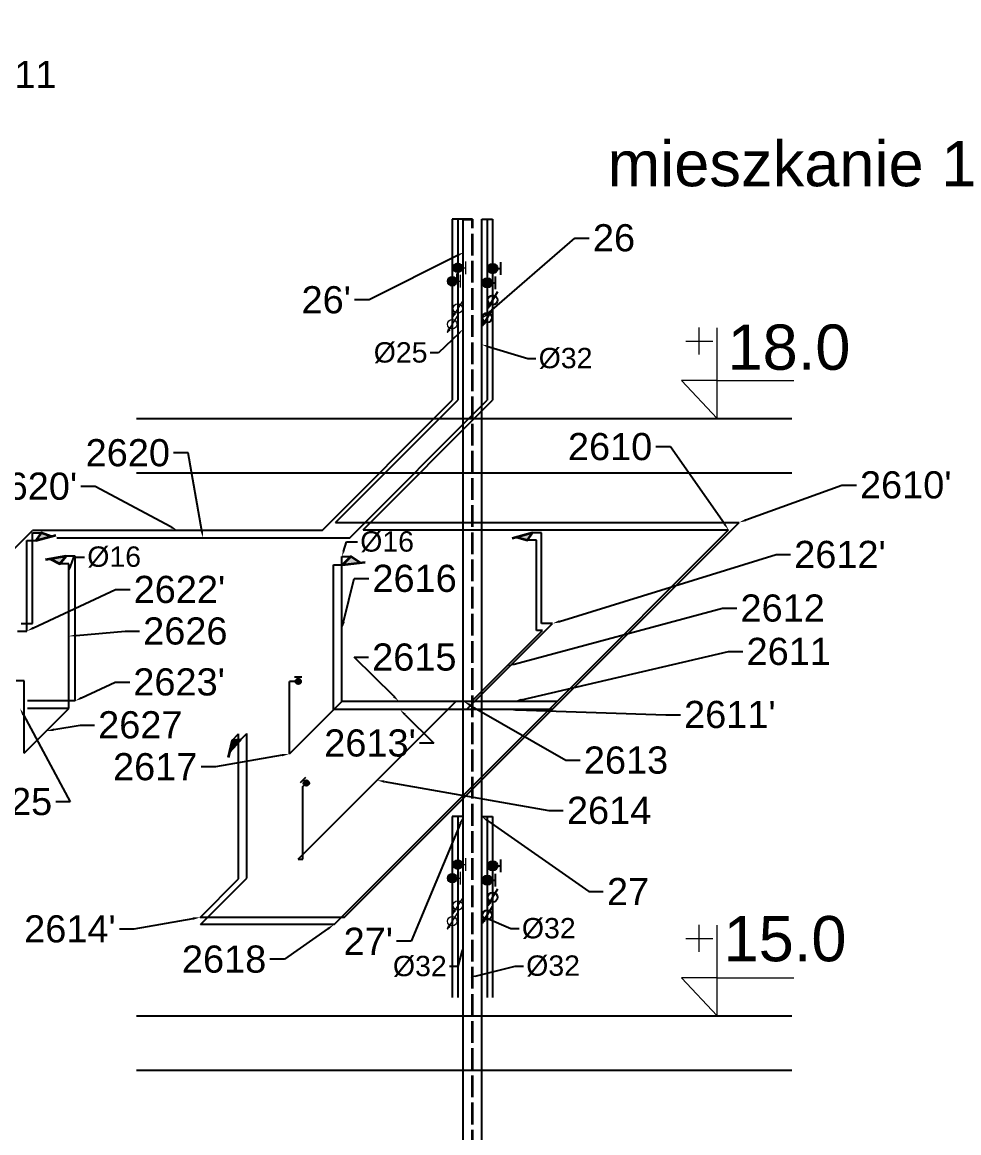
# Model space of a CAD drawing. Header units: millimetres. Extents: x 135 to 13042, y 991 to 8969.
# Drawn here: x 2271 to 2789, y 7881 to 8495 of the extents above; entities that cross this region are included whole.
import ezdxf
from ezdxf import colors
from ezdxf.entities.mleader import LeaderData, LeaderLine
from ezdxf.math import Vec2, Vec3

# ---------------------------------------------------------------- set-up
doc = ezdxf.new("R2010")
doc.units = ezdxf.units.MM
doc.linetypes.add('ACAD_ISO02W100', pattern=[15, 12, -3])
for name, color, linetype in [('baterie', 50, 'Continuous'), ('cyrkulacja średnice', 100, 'Continuous'), ('woda ciepła numery działek', 10, 'Continuous'), ('woda ciepła zawory', 10, 'Continuous'), ('woda ciepła średnice', 10, 'Continuous'), ('woda zimna numery działek', 140, 'Continuous'), ('woda zimna średnice', 140, 'Continuous')]:
    doc.layers.add(name, color=color, linetype=linetype)
for name, color, linetype, lineweight in [('cyrkulacja', 100, 'ACAD_ISO02W100', 18), ('woda ciepła', 10, 'Continuous', 18), ('woda zimna', 140, 'Continuous', 18)]:
    doc.layers.add(name, color=color, linetype=linetype, lineweight=lineweight)
doc.styles.add('numery działek', font='arial.ttf', dxfattribs={"height": 15})
doc.styles.get("Standard").update_dxf_attribs({"font": 'arial.ttf'})

# ---------------------------------------------------------------- blocks, each defined once
blk = doc.blocks.new('stropy linia odniesienia')
at = {"lineweight": 18}
for p, q in [((-9.85, 35.24), (-9.85, 50.24)), ((0, 20.98), (0, 50)), ((-17.35, 42.74), (-9.85, 42.74)), ((-9.85, 42.74), (-2.35, 42.74)), ((0, 20.98), (-19.7, 20.98)), ((-19.7, 20.98), (0, 0)), ((0, 0), (0, 20.98)), ((0, 20.98), (42.3, 20.98))]:
    blk.add_line(p, q, dxfattribs=at)
blk = doc.blocks.new('pion2zawory')
at = {"layer": 'woda zimna', "lineweight": 25}
h = blk.add_hatch(color=256, dxfattribs=at)
h.dxf.hatch_style = 1
edge = h.paths.add_edge_path()
edge.add_arc((0, 0), 2.62, 0, 360)
h = blk.add_hatch(color=256, dxfattribs=at)
h.dxf.hatch_style = 1
edge = h.paths.add_edge_path()
edge.add_arc((-3, -7.88), 2.62, 0, 360)
for p, q in [((2.62, 0), (4.38, 0)), ((4.38, 3.5), (4.38, -3.5)), ((1.37, -4.38), (1.37, -11.38)), ((-0.38, -7.88), (1.37, -7.88)), ((0, -17.37), (-2.74, -21.85)), ((2.74, -12.89), (0, -17.37)), ((-0.26, -22.65), (-3, -27.12)), ((-2.12, -19.75), (-2.74, -21.85)), ((-1.15, -20.34), (-2.74, -21.85)), ((-3, -27.12), (-5.74, -31.6)), ((-5.12, -29.51), (-5.74, -31.6)), ((-4.15, -30.1), (-5.74, -31.6))]:
    blk.add_line(p, q, dxfattribs=at)
for centre in [(0, 0), (-3, -7.88)]:
    blk.add_circle(centre, 2.62, dxfattribs=at)
at = {"layer": 'woda zimna', "linetype": 'Continuous', "lineweight": 25}
for centre in [(0, -17.37), (-3, -27.12)]:
    blk.add_circle(centre, 2.62, dxfattribs=at)

msp = doc.modelspace()

# ---------------------------------------------------------------- hatches: boundary and pattern name
at = {"layer": 'baterie', "lineweight": 35}
h = msp.add_hatch(color=256, dxfattribs=at)
h.dxf.hatch_style = 1
h.paths.add_polyline_path([(2287.27, 8210.74), (2281.77, 8212.71), (2278.77, 8208.47)])
h = msp.add_hatch(color=256, dxfattribs=at)
h.dxf.hatch_style = 1
h.paths.add_polyline_path([(2544.61, 8210.36), (2550.48, 8208.72), (2553.11, 8212.64)])
h = msp.add_hatch(color=256, dxfattribs=at)
h.dxf.hatch_style = 1
h.paths.add_polyline_path([(2286.78, 8198.37), (2292.08, 8195.67), (2295.44, 8199.9)])
h = msp.add_hatch(color=256, dxfattribs=at)
h.dxf.hatch_style = 1
h.paths.add_polyline_path([(2448.25, 8195.04), (2457.95, 8196.12), (2452.88, 8199.61)])
h = msp.add_hatch(color=256, dxfattribs=at)
h.dxf.hatch_style = 1
h.paths.add_polyline_path([(2385.86, 8091.78), (2391.84, 8098.38), (2387.28, 8098.07)])
at = {"layer": 'woda ciepła zawory', "lineweight": 18}
h = msp.add_hatch(color=256, dxfattribs=at)
h.dxf.hatch_style = 1
edge = h.paths.add_edge_path()
edge.add_arc((2511.87, 8359.18), 2.62, 0, 360)
h = msp.add_hatch(color=256, dxfattribs=at)
h.dxf.hatch_style = 1
edge = h.paths.add_edge_path()
edge.add_arc((2508.87, 8351.68), 2.62, 0, 360)
h = msp.add_hatch(color=256, dxfattribs=at)
h.dxf.hatch_style = 1
edge = h.paths.add_edge_path()
edge.add_arc((2511.87, 8029.43), 2.62, 0, 360)
h = msp.add_hatch(color=256, dxfattribs=at)
h.dxf.hatch_style = 1
edge = h.paths.add_edge_path()
edge.add_arc((2508.87, 8021.93), 2.62, 0, 360)
at = {"layer": 'woda zimna', "lineweight": 25}
h = msp.add_hatch(color=256, dxfattribs=at)
h.dxf.hatch_style = 1
edge = h.paths.add_edge_path()
edge.add_arc((2423.78, 8130.62), 1.5, 0, 360)
h = msp.add_hatch(color=256, dxfattribs=at)
h.dxf.hatch_style = 1
edge = h.paths.add_edge_path()
edge.add_arc((2428.23, 8074.52), 1.5, 0, 360)

# ---------------------------------------------------------------- linework, layer by layer
for p, q in [((2334.35, 8275.95), (2696.5, 8275.95)), ((2334.35, 8245.95), (2696.5, 8245.95)), ((2334.35, 7945.95), (2696.5, 7945.95)), ((2334.35, 7915.95), (2696.5, 7915.95))]:
    msp.add_line(p, q)
at = {"layer": 'baterie', "lineweight": 35}
for points in [[(2287.27, 8210.74), (2281.77, 8212.71), (2278.77, 8208.47), (2289.87, 8211.44)], [(2544.61, 8210.36), (2550.48, 8208.72), (2553.11, 8212.64), (2542, 8209.66)], [(2286.78, 8198.37), (2292.08, 8195.67), (2295.44, 8199.9), (2284.12, 8197.9)], [(2457.95, 8196.12), (2452.88, 8199.61), (2448.25, 8195.04), (2460.7, 8196.43)], [(2385.86, 8091.78), (2391.84, 8098.38), (2387.28, 8098.07), (2385.13, 8088.55)]]:
    msp.add_lwpolyline(points, dxfattribs=at)
at = {"layer": 'cyrkulacja', "lineweight": 35}
for p in [(2514.87, 8385.95), (2520.03, 6265.95)]:
    msp.add_line(p, (2520.03, 8385.95), dxfattribs=at)
at = {"layer": 'woda ciepła', "lineweight": 25}
for p, q in [((2514.87, 8385.95), (2508.87, 8385.95)), ((2508.87, 8385.95), (2508.87, 8285.95)), ((2511.87, 8385.95), (2511.87, 8285.95)), ((2514.87, 6265.95), (2514.87, 8385.95)), ((2511.37, 8355.95), (2511.37, 8351.95)), ((2437, 8214.07), (2508.87, 8285.95)), ((2444.37, 8218.45), (2511.87, 8285.95)), ((2444.37, 8218.45), (2667.38, 8218.45)), ((2563.98, 8115.04), (2667.38, 8218.45)), ((2182.76, 8119.9), (2276.94, 8214.07)), ((2437, 8214.07), (2276.94, 8214.07)), ((2558.11, 8212.64), (2553.11, 8212.64)), ((2558.11, 8162.64), (2558.11, 8212.64)), ((2273.77, 8158.47), (2273.77, 8208.47)), ((2273.77, 8208.47), (2278.77, 8208.47)), ((2300.44, 8199.9), (2295.44, 8199.9)), ((2300.44, 8119.9), (2300.44, 8199.9)), ((2443.25, 8115.04), (2443.25, 8195.04)), ((2443.25, 8195.04), (2448.25, 8195.04)), ((2516.7, 8115.04), (2564.3, 8162.64)), ((2564.3, 8162.64), (2558.11, 8162.64)), ((2268.57, 8158.47), (2273.77, 8158.47)), ((2300.44, 8119.9), (2274.17, 8119.9)), ((2516.7, 8115.04), (2443.25, 8115.04)), ((2449.2, 8000.27), (2563.98, 8115.04)), ((2563.98, 8115.04), (2516.7, 8115.04)), ((2387.28, 8098.07), (2390.82, 8101.61)), ((2390.82, 8021.61), (2390.82, 8101.61)), ((2514.87, 8055.95), (2508.87, 8055.95)), ((2508.87, 8055.95), (2508.87, 7955.95)), ((2511.87, 8055.95), (2511.87, 7955.95)), ((2369.48, 8000.27), (2390.82, 8021.61)), ((2449.2, 8000.27), (2369.48, 8000.27))]:
    msp.add_line(p, q, dxfattribs=at)
at = {"layer": 'woda ciepła zawory', "lineweight": 18}
for p, q in [((2516.25, 8362.68), (2516.25, 8355.68)), ((2514.5, 8359.18), (2516.25, 8359.18)), ((2511.5, 8351.68), (2513.25, 8351.68)), ((2513.25, 8355.18), (2513.25, 8348.18)), ((2514.61, 8341.11), (2511.87, 8336.63)), ((2511.61, 8332.4), (2508.87, 8327.93)), ((2511.87, 8336.63), (2509.13, 8332.15)), ((2509.75, 8334.25), (2509.13, 8332.15)), ((2510.72, 8333.66), (2509.13, 8332.15)), ((2508.87, 8327.93), (2506.13, 8323.45)), ((2506.75, 8325.55), (2506.13, 8323.45)), ((2507.72, 8324.95), (2506.13, 8323.45)), ((2516.25, 8032.93), (2516.25, 8025.93)), ((2513.25, 8025.43), (2513.25, 8018.43)), ((2514.5, 8029.43), (2516.25, 8029.43)), ((2511.5, 8021.93), (2513.25, 8021.93)), ((2511.87, 8006.88), (2509.13, 8002.4)), ((2514.61, 8011.36), (2511.87, 8006.88)), ((2511.61, 8002.66), (2508.87, 7998.18)), ((2509.75, 8004.5), (2509.13, 8002.4)), ((2510.72, 8003.91), (2509.13, 8002.4)), ((2508.87, 7998.18), (2506.13, 7993.7)), ((2506.75, 7995.8), (2506.13, 7993.7)), ((2507.72, 7995.21), (2506.13, 7993.7))]:
    msp.add_line(p, q, dxfattribs=at)
for centre in [(2511.87, 8359.18), (2508.87, 8351.68), (2511.87, 8029.43), (2508.87, 8021.93)]:
    msp.add_circle(centre, 2.62, dxfattribs=at)
at = {"layer": 'woda ciepła zawory', "linetype": 'Continuous', "lineweight": 18}
for centre in [(2511.87, 8336.63), (2508.87, 8327.93), (2511.87, 8006.88), (2508.87, 7998.18)]:
    msp.add_circle(centre, 2.62, dxfattribs=at)
at = {"layer": 'woda zimna', "lineweight": 25}
for p, q in [((2525.18, 6265.95), (2525.18, 8385.95)), ((2525.18, 8275.95), (2525.18, 8385.95)), ((2525.18, 8385.95), (2531.18, 8385.95)), ((2528.18, 8385.95), (2528.18, 8285.95)), ((2531.18, 8385.95), (2531.18, 8285.95)), ((2452.06, 8209.83), (2528.18, 8285.95)), ((2459.56, 8214.33), (2531.18, 8285.95)), ((2276.87, 8162.72), (2276.87, 8212.72)), ((2276.87, 8212.72), (2281.87, 8212.72)), ((2452.06, 8209.83), (2290.3, 8209.83)), ((2459.56, 8214.33), (2661.52, 8214.33)), ((2566.8, 8119.61), (2661.52, 8214.33)), ((2555.48, 8208.72), (2550.48, 8208.72)), ((2555.48, 8158.72), (2555.48, 8208.72)), ((2447.88, 8119.61), (2447.88, 8199.61)), ((2447.88, 8199.61), (2452.88, 8199.61)), ((2297.08, 8195.67), (2292.08, 8195.67)), ((2297.08, 8115.67), (2297.08, 8195.67)), ((2270.68, 8162.72), (2276.87, 8162.72)), ((2519.56, 8119.61), (2558.67, 8158.72)), ((2558.67, 8158.72), (2555.48, 8158.72)), ((2272.35, 8130.94), (2267.86, 8130.94)), ((2272.35, 8090.94), (2272.35, 8130.94)), ((2418.89, 8090.62), (2418.89, 8130.62)), ((2423.78, 8130.62), (2418.89, 8130.62)), ((2421.78, 8133.12), (2425.78, 8133.12)), ((2423.78, 8132.12), (2423.78, 8133.12)), ((2418.89, 8090.62), (2447.88, 8119.61)), ((2423.71, 8032.51), (2510.81, 8119.61)), ((2443.54, 7996.35), (2566.8, 8119.61)), ((2510.81, 8119.61), (2447.88, 8119.61)), ((2519.56, 8119.61), (2510.81, 8119.61)), ((2566.8, 8119.61), (2519.56, 8119.61)), ((2272.35, 8090.94), (2297.08, 8115.67)), ((2297.08, 8115.67), (2274.13, 8115.67)), ((2391.84, 8098.38), (2395.37, 8101.92)), ((2395.37, 8021.92), (2395.37, 8101.92)), ((2425.04, 8074.87), (2427.87, 8077.7)), ((2426.21, 8072.51), (2428.23, 8074.52)), ((2427.17, 8075.58), (2426.46, 8076.29)), ((2426.21, 8032.51), (2426.21, 8072.51)), ((2525.18, 7945.95), (2525.18, 8055.95)), ((2525.18, 8055.95), (2531.18, 8055.95)), ((2528.18, 8055.95), (2528.18, 7955.95)), ((2531.18, 8055.95), (2531.18, 7955.95)), ((2423.71, 8032.51), (2426.21, 8032.51)), ((2369.8, 7996.35), (2395.37, 8021.92)), ((2443.54, 7996.35), (2369.8, 7996.35))]:
    msp.add_line(p, q, dxfattribs=at)
for centre in [(2423.78, 8130.62), (2428.23, 8074.52)]:
    msp.add_circle(centre, 1.5, dxfattribs=at)

# ---------------------------------------------------------------- block references
at = {"lineweight": 35}
for p in [(2655.21, 8275.95), (2655.21, 7945.95)]:
    msp.add_blockref('stropy linia odniesienia', p, dxfattribs=at)
at = {"layer": 'woda ciepła zawory', "color": 2, "linetype": 'ByBlock', "lineweight": 35}
for p in [(2531.18, 8358.7), (2531.18, 8028.75)]:
    msp.add_blockref('pion2zawory', p, dxfattribs=at)

# ---------------------------------------------------------------- texts
at = {"lineweight": 35, "char_height": 25, "attachment_point": 1}
for s, width, heights, insert in [('mieszkanie 1', 263.5485, [37.87], (2594.66, 8429.19)), ('18.0', 61.139, [0], (2660.91, 8327.81)), ('15.0', 67.1844, [0], (2658.73, 8001.04))]:
    msp.add_mtext_dynamic_manual_height_columns(s, width=width, gutter_width=125, heights=heights, dxfattribs=dict(at, insert=insert))

# ---------------------------------------------------------------- leaders
at = {"layer": 'cyrkulacja średnice', "linetype": 'ByBlock', "lineweight": 35}
ml = msp.add_multileader_mtext('Standard', dxfattribs=at)
ml.set_content('%%C32', color=256)
ml.set_leader_properties()
ml.build(insert=Vec2(0, 0))
ml.multileader.update_dxf_attribs({"arrow_head_size": 3})
ctx = ml.context
ctx.base_point, ctx.char_height, ctx.arrow_head_size, ctx.landing_gap_size, ctx.plane_origin = Vec3(2548.22, 7973.42), 11.25, 3, 1.5, Vec3(2508.06, 7965.27)
notes = []
notes.append((ctx, [(0, (1, 1, 0), (2543.63, 7973.42), (1, 0), 4.59, [(0, [(2518.67, 7967.14)], 0, [])])]))
ctx.mtext.insert, ctx.mtext.flow_direction = Vec3(2549.72, 7979.27), 5
at = {"layer": 'woda ciepła numery działek', "lineweight": 35}
ml = msp.add_multileader_mtext('Standard', dxfattribs=at)
ml.set_content("26'", color=256)
ml.set_leader_properties()
ml.build(insert=Vec2(0, 0))
ctx = ml.context
ctx.base_point, ctx.char_height, ctx.plane_origin = Vec3(2425.17, 8341.36), 15, Vec3(2515.28, 8167.38)
ctx.text_align_type = 2
notes.append((ctx, [(1, (1, 1, 0), (2462.88, 8341.36), (-1, 0), 8, [(0, [(2515.28, 8367.7)], 0, [])])]))
ctx.mtext.insert, ctx.mtext.alignment, ctx.mtext.flow_direction = Vec3(2452.88, 8348.99), 3, 5
ml = msp.add_multileader_mtext('Standard', dxfattribs=at)
ml.set_content("2620'", color=256)
ml.set_leader_properties()
ml.build(insert=Vec2(0, 0))
ctx = ml.context
ctx.base_point, ctx.char_height, ctx.plane_origin = Vec3(2250.58, 8238.37), 15, Vec3(2356.97, 8214.07)
ctx.text_align_type = 2
notes.append((ctx, [(0, (1, 1, 0), (2311.6, 8238.37), (-1, 0), 8, [(0, [(2356.97, 8214.07)], 0, [])])]))
ctx.mtext.insert, ctx.mtext.alignment, ctx.mtext.flow_direction = Vec3(2301.6, 8246), 3, 5
ml = msp.add_multileader_mtext('Standard', dxfattribs=at)
ml.set_content("2610'", color=256)
ml.set_leader_properties()
ml.build(insert=Vec2(0, 0))
ctx = ml.context
ctx.base_point, ctx.char_height, ctx.plane_origin = Vec3(2732.13, 8239.1), 15, Vec3(2667.38, 8218.45)
notes.append((ctx, [(0, (1, 1, 0), (2724.13, 8239.1), (1, 0), 8, [(0, [(2667.38, 8218.45)], 0, [])])]))
ctx.mtext.insert, ctx.mtext.flow_direction = Vec3(2734.13, 8246.73), 5
ml = msp.add_multileader_mtext('Standard', dxfattribs=at)
ml.set_content("2612'", color=256)
ml.set_leader_properties()
ml.build(insert=Vec2(0, 0))
ctx = ml.context
ctx.base_point, ctx.char_height, ctx.plane_origin = Vec3(2695.78, 8200.67), 15, Vec3(2564.3, 8162.64)
notes.append((ctx, [(0, (1, 1, 0), (2687.78, 8200.67), (1, 0), 8, [(0, [(2564.3, 8162.64)], 0, [])])]))
ctx.mtext.insert, ctx.mtext.flow_direction = Vec3(2697.78, 8208.3), 5
ml = msp.add_multileader_mtext('Standard', dxfattribs=at)
ml.set_content("2622'", color=256)
ml.set_leader_properties()
ml.build(insert=Vec2(0, 0))
ctx = ml.context
ctx.base_point, ctx.char_height, ctx.plane_origin = Vec3(2330.82, 8181.34), 15, Vec3(2273.77, 8158.47)
notes.append((ctx, [(0, (1, 1, 0), (2322.82, 8181.34), (1, 0), 8, [(0, [(2273.77, 8158.47)], 0, [])])]))
ctx.mtext.insert, ctx.mtext.flow_direction = Vec3(2332.82, 8188.97), 5
ml = msp.add_multileader_mtext('Standard', dxfattribs=at)
ml.set_content("2623'", color=256)
ml.set_leader_properties()
ml.build(insert=Vec2(0, 0))
ctx = ml.context
ctx.base_point, ctx.char_height, ctx.plane_origin = Vec3(2330.63, 8130.25), 15, Vec3(2300.44, 8119.9)
notes.append((ctx, [(0, (1, 1, 0), (2322.63, 8130.25), (1, 0), 8, [(0, [(2300.44, 8119.9)], 0, [])])]))
ctx.mtext.insert, ctx.mtext.flow_direction = Vec3(2332.63, 8137.88), 5
ml = msp.add_multileader_mtext('Standard', dxfattribs=at)
ml.set_content("2611'", color=256)
ml.set_leader_properties()
ml.build(insert=Vec2(0, 0))
ctx = ml.context
ctx.base_point, ctx.char_height, ctx.plane_origin = Vec3(2634.95, 8112.27), 15, Vec3(2540.34, 8115.04)
notes.append((ctx, [(0, (1, 1, 0), (2626.95, 8112.27), (1, 0), 8, [(0, [(2540.34, 8115.04)], 0, [])])]))
ctx.mtext.insert, ctx.mtext.flow_direction = Vec3(2636.95, 8119.9), 5
ml = msp.add_multileader_mtext('Standard', dxfattribs=at)
ml.set_content("2613'", color=256)
ml.set_leader_properties()
ml.build(insert=Vec2(0, 0))
ctx = ml.context
ctx.base_point, ctx.char_height, ctx.plane_origin = Vec3(2437.72, 8096.52), 15, Vec3(2479.98, 8115.04)
ctx.text_align_type = 2
notes.append((ctx, [(1, (1, 1, 0), (2498.74, 8096.52), (-1, 0), 8, [(0, [(2479.98, 8115.04)], 0, [])])]))
ctx.mtext.insert, ctx.mtext.alignment, ctx.mtext.flow_direction = Vec3(2488.74, 8104.15), 3, 5
ml = msp.add_multileader_mtext('Standard', dxfattribs=at)
ml.set_content("27'", color=256)
ml.set_leader_properties()
ml.build(insert=Vec2(0, 0))
ctx = ml.context
ctx.base_point, ctx.char_height, ctx.plane_origin = Vec3(2448.42, 7987.06), 15, Vec3(2514.87, 8055.95)
ctx.text_align_type = 2
notes.append((ctx, [(0, (1, 1, 0), (2486.14, 7987.06), (-1, 0), 8, [(0, [(2514.87, 8055.95)], 0, [])])]))
ctx.mtext.insert, ctx.mtext.alignment, ctx.mtext.flow_direction = Vec3(2476.14, 7994.56), 3, 5
ml = msp.add_multileader_mtext('Standard', dxfattribs=at)
ml.set_content("2614'", color=256)
ml.set_leader_properties()
ml.build(insert=Vec2(0, 0))
ctx = ml.context
ctx.base_point, ctx.char_height, ctx.plane_origin = Vec3(2271.9, 7993.82), 15, Vec3(2369.48, 8000.27)
ctx.text_align_type = 2
notes.append((ctx, [(0, (1, 1, 0), (2332.92, 7993.82), (-1, 0), 8, [(0, [(2369.48, 8000.27)], 0, [])])]))
ctx.mtext.insert, ctx.mtext.alignment, ctx.mtext.flow_direction = Vec3(2322.92, 8001.45), 3, 5
at = {"layer": 'woda ciepła średnice', "linetype": 'ByBlock', "lineweight": 35}
ml = msp.add_multileader_mtext('Standard', dxfattribs=at)
ml.set_content('%%C25', color=256)
ml.set_leader_properties()
ml.build(insert=Vec2(0, 0))
ml.multileader.update_dxf_attribs({"arrow_head_size": 3})
ctx = ml.context
ctx.base_point, ctx.char_height, ctx.arrow_head_size, ctx.landing_gap_size, ctx.plane_origin = Vec3(2465.24, 8312.18), 11.25, 3, 1.5, Vec3(2504.27, 8323.32)
ctx.text_align_type = 2
notes.append((ctx, [(1, (1, 1, 0), (2501.28, 8312.18), (-1, 0), 4.59, [(0, [(2514.87, 8325.19)], 0, [])])]))
ctx.mtext.insert, ctx.mtext.alignment, ctx.mtext.flow_direction = Vec3(2495.18, 8318.03), 3, 5
ml = msp.add_multileader_mtext('Standard', dxfattribs=at)
ml.set_content('%%C32', color=256)
ml.set_leader_properties()
ml.build(insert=Vec2(0, 0))
ml.multileader.update_dxf_attribs({"arrow_head_size": 3})
ctx = ml.context
ctx.base_point, ctx.char_height, ctx.arrow_head_size, ctx.landing_gap_size, ctx.plane_origin = Vec3(2476.05, 7973.19), 11.25, 3, 1.5, Vec3(2514.87, 7984.34)
ctx.text_align_type = 2
notes.append((ctx, [(1, (1, 1, 0), (2511.88, 7973.19), (-1, 0), 4.59, [(0, [(2514.87, 7984.34)], 0, [])])]))
ctx.mtext.insert, ctx.mtext.alignment, ctx.mtext.flow_direction = Vec3(2505.79, 7979.05), 3, 5
at = {"layer": 'woda zimna numery działek', "lineweight": 35}
ml = msp.add_multileader_mtext('Standard', dxfattribs=at)
ml.set_content('3611', color=256, style='numery działek')
ml.set_leader_properties()
ml.build(insert=Vec2(0, 0))
ctx = ml.context
ctx.base_point, ctx.char_height, ctx.plane_origin = Vec3(2241.63, 8465.84), 15, Vec3(2154.03, 8494.81)
notes.append((ctx, [(0, (1, 1, 0), (2233.63, 8465.84), (1, 0), 8, [(0, [(2154.03, 8494.81)], 0, [])])]))
ctx.mtext.insert, ctx.mtext.flow_direction = Vec3(2243.63, 8473.47), 5
ml = msp.add_multileader_mtext('Standard', dxfattribs=at)
ml.set_content('26', color=256)
ml.set_leader_properties()
ml.build(insert=Vec2(0, 0))
ctx = ml.context
ctx.base_point, ctx.char_height, ctx.plane_origin = Vec3(2584.56, 8375.6), 15, Vec3(2527.88, 8253.27)
notes.append((ctx, [(0, (1, 1, 0), (2576.56, 8375.6), (1, 0), 8, [(0, [(2525.18, 8330.95)], 0, [])])]))
ctx.mtext.insert, ctx.mtext.flow_direction = Vec3(2586.56, 8383.23), 5
ml = msp.add_multileader_mtext('Standard', dxfattribs=at)
ml.set_content('2620', color=256)
ml.set_leader_properties()
ml.build(insert=Vec2(0, 0))
ctx = ml.context
ctx.base_point, ctx.char_height, ctx.plane_origin = Vec3(2305.89, 8256.86), 15, Vec3(2371.18, 8209.83)
ctx.text_align_type = 2
notes.append((ctx, [(0, (1, 1, 0), (2362.89, 8256.86), (-1, 0), 8, [(0, [(2371.18, 8209.83)], 0, [])])]))
ctx.mtext.insert, ctx.mtext.alignment, ctx.mtext.flow_direction = Vec3(2352.89, 8264.49), 3, 5
ml = msp.add_multileader_mtext('Standard', dxfattribs=at)
ml.set_content('2610', color=256)
ml.set_leader_properties()
ml.build(insert=Vec2(0, 0))
ctx = ml.context
ctx.base_point, ctx.char_height, ctx.plane_origin = Vec3(2572.38, 8260.26), 15, Vec3(2661.52, 8214.33)
ctx.text_align_type = 2
notes.append((ctx, [(0, (1, 1, 0), (2629.38, 8260.26), (-1, 0), 8, [(0, [(2661.52, 8214.33)], 0, [])])]))
ctx.mtext.insert, ctx.mtext.alignment, ctx.mtext.flow_direction = Vec3(2619.38, 8267.88), 3, 5
ml = msp.add_multileader_mtext('Standard', dxfattribs=at)
ml.set_content('2616', color=256)
ml.set_leader_properties()
ml.build(insert=Vec2(0, 0))
ctx = ml.context
ctx.base_point, ctx.char_height, ctx.plane_origin = Vec3(2462.74, 8187.46), 15, Vec3(2447.88, 8159.61)
notes.append((ctx, [(1, (1, 1, 0), (2454.74, 8187.46), (1, 0), 8, [(0, [(2447.88, 8159.61)], 0, [])])]))
ctx.mtext.insert, ctx.mtext.flow_direction = Vec3(2464.74, 8195.09), 5
ml = msp.add_multileader_mtext('Standard', dxfattribs=at)
ml.set_content('2612', color=256)
ml.set_leader_properties()
ml.build(insert=Vec2(0, 0))
ctx = ml.context
ctx.base_point, ctx.char_height, ctx.plane_origin = Vec3(2666.1, 8171.05), 15, Vec3(2539.12, 8139.17)
notes.append((ctx, [(0, (1, 1, 0), (2658.1, 8171.05), (1, 0), 8, [(0, [(2539.12, 8139.17)], 0, [])])]))
ctx.mtext.insert, ctx.mtext.flow_direction = Vec3(2668.1, 8178.68), 5
ml = msp.add_multileader_mtext('Standard', dxfattribs=at)
ml.set_content('2626', color=256)
ml.set_leader_properties()
ml.build(insert=Vec2(0, 0))
ctx = ml.context
ctx.base_point, ctx.char_height, ctx.plane_origin = Vec3(2336.07, 8158.38), 15, Vec3(2297.08, 8155.67)
notes.append((ctx, [(0, (1, 1, 0), (2328.07, 8158.38), (1, 0), 8, [(0, [(2297.08, 8155.67)], 0, [])])]))
ctx.mtext.insert, ctx.mtext.flow_direction = Vec3(2338.07, 8166.01), 5
ml = msp.add_multileader_mtext('Standard', dxfattribs=at)
ml.set_content('2611', color=256)
ml.set_leader_properties()
ml.build(insert=Vec2(0, 0))
ctx = ml.context
ctx.base_point, ctx.char_height, ctx.plane_origin = Vec3(2669.47, 8147.1), 15, Vec3(2543.18, 8119.61)
notes.append((ctx, [(0, (1, 1, 0), (2661.47, 8147.1), (1, 0), 8, [(0, [(2543.18, 8119.61)], 0, [])])]))
ctx.mtext.insert, ctx.mtext.flow_direction = Vec3(2671.47, 8154.73), 5
ml = msp.add_multileader_mtext('Standard', dxfattribs=at)
ml.set_content('2615', color=256)
ml.set_leader_properties()
ml.build(insert=Vec2(0, 0))
ctx = ml.context
ctx.base_point, ctx.char_height, ctx.plane_origin = Vec3(2462.59, 8143.99), 15, Vec3(2479.35, 8119.61)
notes.append((ctx, [(0, (1, 1, 0), (2454.59, 8143.99), (1, 0), 8, [(0, [(2479.35, 8119.61)], 0, [])])]))
ctx.mtext.insert, ctx.mtext.flow_direction = Vec3(2464.59, 8151.62), 5
ml = msp.add_multileader_mtext('Standard', dxfattribs=at)
ml.set_content('2613', color=256)
ml.set_leader_properties()
ml.build(insert=Vec2(0, 0))
ctx = ml.context
ctx.base_point, ctx.char_height, ctx.plane_origin = Vec3(2579.55, 8087.07), 15, Vec3(2515.19, 8119.61)
notes.append((ctx, [(0, (1, 1, 0), (2571.55, 8087.07), (1, 0), 8, [(0, [(2515.19, 8119.61)], 0, [])])]))
ctx.mtext.insert, ctx.mtext.flow_direction = Vec3(2581.55, 8094.7), 5
ml = msp.add_multileader_mtext('Standard', dxfattribs=at)
ml.set_content('2625', color=256)
ml.set_leader_properties()
ml.build(insert=Vec2(0, 0))
ctx = ml.context
ctx.base_point, ctx.char_height, ctx.plane_origin = Vec3(2240.64, 8064.16), 15, Vec3(2270.01, 8115.67)
ctx.text_align_type = 2
notes.append((ctx, [(0, (1, 1, 0), (2297.81, 8064.16), (-1, 0), 8, [(0, [(2270.01, 8115.67)], 0, [])])]))
ctx.mtext.insert, ctx.mtext.alignment, ctx.mtext.flow_direction = Vec3(2287.81, 8071.79), 3, 5
ml = msp.add_multileader_mtext('Standard', dxfattribs=at)
ml.set_content('2627', color=256)
ml.set_leader_properties()
ml.build(insert=Vec2(0, 0))
ctx = ml.context
ctx.base_point, ctx.char_height, ctx.plane_origin = Vec3(2311.19, 8106.56), 15, Vec3(2284.71, 8103.3)
notes.append((ctx, [(0, (1, 1, 0), (2303.19, 8106.56), (1, 0), 8, [(0, [(2284.71, 8103.3)], 0, [])])]))
ctx.mtext.insert, ctx.mtext.flow_direction = Vec3(2313.19, 8114.19), 5
ml = msp.add_multileader_mtext('Standard', dxfattribs=at)
ml.set_content('2617', color=256)
ml.set_leader_properties()
ml.build(insert=Vec2(0, 0))
ctx = ml.context
ctx.base_point, ctx.char_height, ctx.plane_origin = Vec3(2320.99, 8083.42), 15, Vec3(2418.89, 8090.62)
ctx.text_align_type = 2
notes.append((ctx, [(0, (1, 1, 0), (2378.04, 8083.42), (-1, 0), 8, [(0, [(2418.89, 8090.62)], 0, [])])]))
ctx.mtext.insert, ctx.mtext.alignment, ctx.mtext.flow_direction = Vec3(2368.04, 8091.04), 3, 5
ml = msp.add_multileader_mtext('Standard', dxfattribs=at)
ml.set_content('2614', color=256)
ml.set_leader_properties()
ml.build(insert=Vec2(0, 0))
ctx = ml.context
ctx.base_point, ctx.char_height, ctx.plane_origin = Vec3(2570.22, 8059.32), 15, Vec3(2467.26, 8076.06)
notes.append((ctx, [(0, (1, 1, 0), (2562.22, 8059.32), (1, 0), 8, [(0, [(2467.26, 8076.06)], 0, [])])]))
ctx.mtext.insert, ctx.mtext.flow_direction = Vec3(2572.22, 8066.94), 5
ml = msp.add_multileader_mtext('Standard', dxfattribs=at)
ml.set_content('27', color=256)
ml.set_leader_properties()
ml.build(insert=Vec2(0, 0))
ctx = ml.context
ctx.base_point, ctx.char_height, ctx.plane_origin = Vec3(2592.33, 8014.54), 15, Vec3(2525.18, 8055.95)
notes.append((ctx, [(0, (1, 1, 0), (2584.33, 8014.54), (1, 0), 8, [(0, [(2525.18, 8055.95)], 0, [])])]))
ctx.mtext.insert, ctx.mtext.flow_direction = Vec3(2594.33, 8022.04), 5
ml = msp.add_multileader_mtext('Standard', dxfattribs=at)
ml.set_content('2618', color=256)
ml.set_leader_properties()
ml.build(insert=Vec2(0, 0))
ctx = ml.context
ctx.base_point, ctx.char_height, ctx.plane_origin = Vec3(2359, 7977.12), 15, Vec3(2443.54, 7996.35)
ctx.text_align_type = 2
notes.append((ctx, [(0, (1, 1, 0), (2416.08, 7977.12), (-1, 0), 8, [(0, [(2443.54, 7996.35)], 0, [])])]))
ctx.mtext.insert, ctx.mtext.alignment, ctx.mtext.flow_direction = Vec3(2406.08, 7984.75), 3, 5
at = {"layer": 'woda zimna średnice', "linetype": 'ByBlock', "lineweight": 35}
ml = msp.add_multileader_mtext('Standard', dxfattribs=at)
ml.set_content('%%C32', color=256)
ml.set_leader_properties()
ml.build(insert=Vec2(0, 0))
ml.multileader.update_dxf_attribs({"arrow_head_size": 3})
ctx = ml.context
ctx.base_point, ctx.char_height, ctx.arrow_head_size, ctx.landing_gap_size, ctx.plane_origin = Vec3(2555.12, 8309.05), 11.25, 3, 1.5, Vec3(2544.82, 8315.9)
notes.append((ctx, [(0, (1, 1, 0), (2550.53, 8309.05), (1, 0), 4.59, [(0, [(2525.18, 8316.71)], 0, [])])]))
ctx.mtext.insert, ctx.mtext.flow_direction = Vec3(2556.62, 8314.91), 5
ml = msp.add_multileader_mtext('Standard', dxfattribs=at)
ml.set_content('%%C16', color=256)
ml.set_leader_properties()
ml.build(insert=Vec2(0, 0))
ml.multileader.update_dxf_attribs({"arrow_head_size": 3})
ctx = ml.context
ctx.base_point, ctx.char_height, ctx.arrow_head_size, ctx.landing_gap_size, ctx.plane_origin = Vec3(2456.51, 8207.74), 11.25, 3, 1.5, Vec3(2447.88, 8199.61)
notes.append((ctx, [(0, (1, 1, 0), (2450.51, 8207.74), (1, 0), 6, [(0, [(2447.88, 8199.61)], 0, [])])]))
ctx.mtext.insert, ctx.mtext.flow_direction = Vec3(2458.01, 8213.59), 5
ml = msp.add_multileader_mtext('Standard', dxfattribs=at)
ml.set_content('%%C16', color=256)
ml.set_leader_properties()
ml.build(insert=Vec2(0, 0))
ml.multileader.update_dxf_attribs({"arrow_head_size": 3})
ctx = ml.context
ctx.base_point, ctx.char_height, ctx.arrow_head_size, ctx.landing_gap_size, ctx.plane_origin = Vec3(2305.7, 8199.36), 11.25, 3, 1.5, Vec3(2297.08, 8191.23)
notes.append((ctx, [(0, (1, 1, 0), (2299.7, 8199.36), (1, 0), 6, [(0, [(2297.08, 8191.23)], 0, [])])]))
ctx.mtext.insert, ctx.mtext.flow_direction = Vec3(2307.2, 8205.21), 5
ml = msp.add_multileader_mtext('Standard', dxfattribs=at)
ml.set_content('%%C32', color=256)
ml.set_leader_properties()
ml.build(insert=Vec2(0, 0))
ml.multileader.update_dxf_attribs({"arrow_head_size": 3})
ctx = ml.context
ctx.base_point, ctx.char_height, ctx.arrow_head_size, ctx.landing_gap_size, ctx.plane_origin = Vec3(2545.83, 7994.1), 11.25, 3, 1.5, Vec3(2535.52, 8000.95)
notes.append((ctx, [(0, (1, 1, 0), (2541.24, 7994.1), (1, 0), 4.59, [(0, [(2525.18, 8000.95)], 0, [])])]))
ctx.mtext.insert, ctx.mtext.flow_direction = Vec3(2547.33, 7999.95), 5
for ctx, leaders in notes:
    for number, flags, end, landing, length, lines in leaders:
        leader = LeaderData()
        leader.index, (leader.has_last_leader_line, leader.has_dogleg_vector, leader.attachment_direction) = number, flags
        leader.last_leader_point, leader.dogleg_vector, leader.dogleg_length = Vec3(end), Vec3(landing), length
        for number, points, colour, breaks in lines:
            line = LeaderLine()
            line.index, line.vertices, line.color, line.breaks = number, Vec3.list(points), colors.encode_raw_color(colour), breaks
            leader.lines.append(line)
        ctx.leaders.append(leader)

doc.saveas('drawing.dxf')
